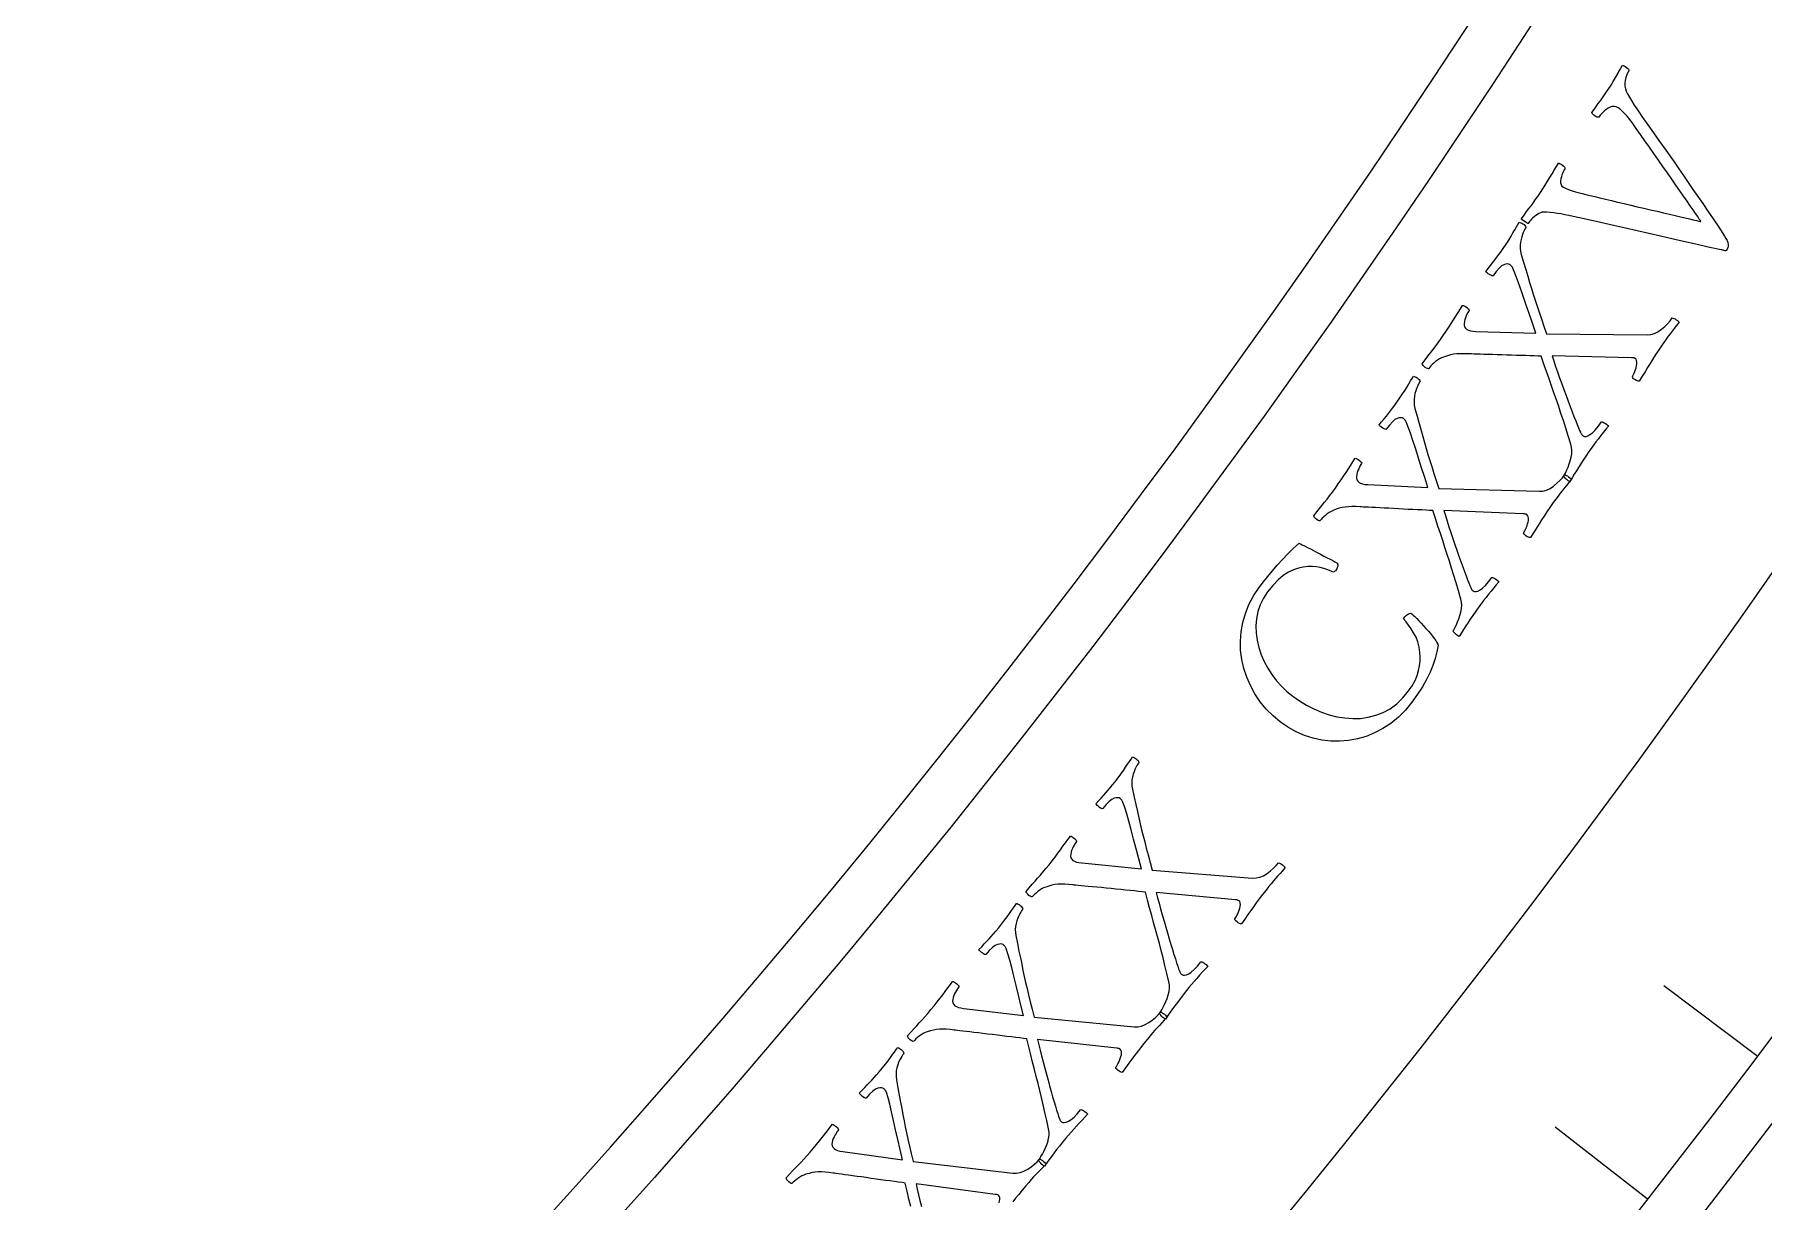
# Model space of a CAD drawing. Header units: millimetres. Extents: x -76 to 76, y -76 to 86.
# Drawn here: x 47.79 to 60.43, y -46.57 to -38.03 of the extents above; entities that cross this region are included whole.
import ezdxf

# ---------------------------------------------------------------- set-up
doc = ezdxf.new("R2010")
doc.units = ezdxf.units.MM
for name, color, linetype in [('CUT_INNER', 6, 'Continuous'), ('CUT_OUTER', 1, 'Continuous'), ('ENGRAVE', 7, 'Continuous'), ('ENGRAVE_FINE', 8, 'Continuous'), ('TEXT', 5, 'Continuous')]:
    doc.layers.add(name, color=color, linetype=linetype)

msp = doc.modelspace()

# ---------------------------------------------------------------- linework, layer by layer
at = {"layer": 'CUT_INNER'}
msp.add_arc((0.0001, -0.0002), 69.5399, 92.274707, 357.539245, dxfattribs=at)
at = {"layer": 'CUT_OUTER'}
msp.add_arc((0.0001, -0.0001), 75.9999, 179.913117, 0.0001, dxfattribs=at)
at = {"layer": 'ENGRAVE'}
for radius in [75.6124, 73.6227, 69.9276]:
    msp.add_circle((0, 0), radius, dxfattribs=at)
at = {"layer": 'ENGRAVE_FINE'}
for points in [[(60.3867, -45.5047), (59.7057, -44.9915)], [(59.5834, -46.5516), (58.9114, -46.0267)]]:
    msp.add_lwpolyline(points, dxfattribs=at)
at = {"layer": 'TEXT'}
for points in [[(58.8028, -39.1867), (58.8211, -39.1589), (58.8388, -39.1313), (58.8558, -39.1039), (58.8721, -39.0767), (58.8882, -39.0498), (58.9042, -39.0231), (58.9201, -38.9968), (58.936, -38.9707), (58.9414, -38.9721), (58.948, -38.9752), (58.956, -38.9799), (58.9653, -38.9862), (58.9738, -38.9929), (58.9797, -38.9986), (58.9829, -39.0033), (58.9834, -39.007), (58.9806, -39.0118), (58.9768, -39.0193), (58.9721, -39.0295), (58.9664, -39.0423), (58.9607, -39.0566), (58.9562, -39.0711), (58.9528, -39.0859), (58.9504, -39.101), (58.9504, -39.1153), (58.954, -39.1279), (58.961, -39.1387), (58.9717, -39.1478), (58.9909, -39.1578), (59.0203, -39.1687), (59.0598, -39.1808), (59.1095, -39.1938), (59.1356, -39.2002), (59.1658, -39.2075), (59.2, -39.2157), (59.2381, -39.2248), (59.2794, -39.2346), (59.3226, -39.2449), (59.3679, -39.2558), (59.4152, -39.2672), (59.4636, -39.2789), (59.512, -39.2903), (59.5606, -39.3017), (59.6092, -39.3129), (59.6569, -39.3239), (59.7025, -39.3345), (59.7463, -39.3447), (59.788, -39.3545), (59.8268, -39.3637), (59.862, -39.372), (59.8934, -39.3795), (59.9211, -39.3861), (59.944, -39.3915), (59.9611, -39.3955), (59.9722, -39.3979), (59.9775, -39.399), (59.9733, -39.3922), (59.9654, -39.3802), (59.9538, -39.3628), (59.9385, -39.3402), (59.9202, -39.3133), (59.8994, -39.2831), (59.8762, -39.2496), (59.8506, -39.2127), (59.823, -39.1732), (59.7941, -39.1316), (59.7637, -39.0881), (59.732, -39.0426), (59.6994, -38.9959), (59.6665, -38.949), (59.6334, -38.9017), (59.5999, -38.8541), (59.5668, -38.8071), (59.5347, -38.7616), (59.5035, -38.7175), (59.4732, -38.6748), (59.4617, -38.6588), (59.4495, -38.643), (59.4365, -38.6274), (59.4228, -38.6119), (59.4091, -38.5975), (59.3959, -38.585), (59.3834, -38.5745), (59.3715, -38.566), (59.3572, -38.5588), (59.3427, -38.5558), (59.3281, -38.5568), (59.3133, -38.562), (59.2988, -38.5698), (59.2852, -38.5788), (59.2724, -38.589), (59.2605, -38.6003), (59.2499, -38.6113), (59.2414, -38.6207), (59.235, -38.6285), (59.2305, -38.6346), (59.2257, -38.6358), (59.2193, -38.6348), (59.2114, -38.6315), (59.2019, -38.6259), (59.1928, -38.6194), (59.1859, -38.613), (59.1813, -38.6069), (59.1789, -38.6009), (59.1951, -38.5782), (59.2109, -38.5561), (59.2265, -38.5348), (59.2417, -38.5142), (59.2568, -38.4935), (59.272, -38.472), (59.2872, -38.4496), (59.3026, -38.4262), (59.3149, -38.407), (59.3259, -38.3898), (59.3353, -38.3746), (59.3433, -38.3614), (59.3504, -38.3493), (59.3574, -38.3371), (59.3641, -38.3251), (59.3707, -38.313), (59.3776, -38.3003), (59.3854, -38.2863), (59.394, -38.271), (59.4035, -38.2543), (59.4089, -38.2558), (59.4156, -38.259), (59.4238, -38.2641), (59.4332, -38.271), (59.442, -38.278), (59.4479, -38.2835), (59.451, -38.2876), (59.4513, -38.2901), (59.4473, -38.2974), (59.4423, -38.3089), (59.4362, -38.3246), (59.4289, -38.3443), (59.4229, -38.366), (59.4203, -38.3871), (59.4211, -38.4079), (59.4253, -38.4282), (59.431, -38.444), (59.4405, -38.464), (59.4538, -38.4881), (59.4708, -38.5165), (59.4897, -38.5463), (59.5085, -38.575), (59.5273, -38.6026), (59.5459, -38.6291), (59.5893, -38.6905), (59.6308, -38.7492), (59.6704, -38.8055), (59.7083, -38.8592), (59.7448, -38.9112), (59.7805, -38.9624), (59.8155, -39.0129), (59.8497, -39.0625), (59.8839, -39.1123), (59.9187, -39.163), (59.9541, -39.2147), (59.9902, -39.2673), (60.0274, -39.3219), (60.0665, -39.3796), (60.1073, -39.4405), (60.1498, -39.5045), (60.1605, -39.522), (60.1684, -39.5381), (60.1734, -39.5528), (60.1755, -39.5661), (60.1753, -39.5782), (60.1735, -39.5894), (60.17, -39.5997), (60.165, -39.609), (60.1626, -39.6111), (60.1589, -39.6121), (60.1539, -39.6118), (60.1476, -39.6104), (60.141, -39.6086), (60.1352, -39.6074), (60.1302, -39.6066), (60.126, -39.6064), (60.031, -39.5853), (59.9393, -39.5648), (59.8508, -39.5448), (59.7655, -39.5255), (59.6815, -39.5064), (59.5969, -39.4871), (59.5116, -39.4676), (59.4256, -39.4479), (59.3369, -39.4277), (59.2437, -39.4067), (59.1459, -39.3849), (59.0434, -39.3623), (59.0121, -39.3552), (58.9821, -39.3489), (58.9535, -39.3433), (58.9264, -39.3386), (58.9002, -39.3347), (58.8745, -39.332), (58.8494, -39.3305), (58.8247, -39.33), (58.8145, -39.3308), (58.8037, -39.3337), (58.7925, -39.3388), (58.7807, -39.3461), (58.7691, -39.3546), (58.7582, -39.3635), (58.748, -39.3727), (58.7386, -39.3822), (58.7302, -39.3914), (58.7232, -39.3994), (58.7176, -39.4063), (58.7134, -39.4121), (58.7114, -39.4119), (58.7066, -39.4094), (58.6989, -39.4048), (58.6885, -39.3979), (58.678, -39.3907), (58.6704, -39.3851), (58.6658, -39.3812), (58.664, -39.3789), (58.684, -39.3512), (58.7024, -39.3261), (58.7192, -39.3035), (58.7344, -39.2835), (58.7495, -39.2634), (58.7659, -39.2406), (58.7837, -39.215), (58.8028, -39.1867)], [(58.0923, -40.2325), (58.1132, -40.202), (58.1328, -40.1726), (58.1512, -40.1442), (58.1683, -40.1169), (58.1849, -40.0902), (58.2013, -40.0639), (58.2177, -40.0378), (58.2341, -40.012), (58.2395, -40.0135), (58.2464, -40.0166), (58.2547, -40.0214), (58.2645, -40.0278), (58.2734, -40.0345), (58.2791, -40.0403), (58.2815, -40.0452), (58.2808, -40.0491), (58.2764, -40.0561), (58.2715, -40.065), (58.2661, -40.0758), (58.2602, -40.0885), (58.2546, -40.1022), (58.2503, -40.116), (58.247, -40.1301), (58.245, -40.1443), (58.2451, -40.1577), (58.2485, -40.1696), (58.255, -40.1799), (58.2648, -40.1885), (58.2761, -40.1944), (58.2907, -40.1987), (58.3086, -40.2015), (58.3299, -40.2028), (58.7696, -40.2158), (58.7445, -40.143), (58.7203, -40.0722), (58.697, -40.0034), (58.6746, -39.9365), (58.6535, -39.8747), (58.6341, -39.8211), (58.6165, -39.7758), (58.6007, -39.7388), (58.5979, -39.7335), (58.5947, -39.7287), (58.5912, -39.7245), (58.5873, -39.7208), (58.5836, -39.7177), (58.5807, -39.7154), (58.5786, -39.7137), (58.5773, -39.7127), (58.57, -39.7097), (58.5606, -39.709), (58.5489, -39.7106), (58.535, -39.7145), (58.5189, -39.7234), (58.5005, -39.7399), (58.4797, -39.764), (58.4567, -39.7958), (58.4531, -39.7967), (58.4475, -39.7955), (58.44, -39.7923), (58.4306, -39.7869), (58.4211, -39.7806), (58.4134, -39.7748), (58.4075, -39.7695), (58.4034, -39.7645), (58.4217, -39.7413), (58.4389, -39.7193), (58.4551, -39.6987), (58.4702, -39.6794), (58.4849, -39.6602), (58.5, -39.6398), (58.5154, -39.6181), (58.5311, -39.5953), (58.5523, -39.5634), (58.5713, -39.5339), (58.5881, -39.5066), (58.6026, -39.4817), (58.6155, -39.4589), (58.6274, -39.4383), (58.6381, -39.4197), (58.6477, -39.4033), (58.6529, -39.4045), (58.6593, -39.407), (58.6667, -39.4107), (58.6753, -39.4156), (58.6835, -39.4213), (58.6897, -39.4274), (58.6941, -39.4341), (58.6965, -39.4412), (58.6936, -39.4461), (58.6895, -39.4539), (58.6844, -39.4646), (58.6781, -39.4781), (58.6716, -39.4938), (58.6661, -39.5111), (58.6614, -39.53), (58.6576, -39.5503), (58.6554, -39.5717), (58.6556, -39.5937), (58.6582, -39.6161), (58.6632, -39.639), (58.6804, -39.696), (58.6963, -39.7493), (58.711, -39.7987), (58.7244, -39.8443), (58.7374, -39.8878), (58.7507, -39.9312), (58.7646, -39.9745), (58.7788, -40.0176), (58.794, -40.0626), (58.8106, -40.1115), (58.8288, -40.1643), (58.8484, -40.2211), (59.5839, -40.2277), (59.6106, -40.2252), (59.6368, -40.2177), (59.6627, -40.205), (59.6881, -40.1872), (59.712, -40.1668), (59.7331, -40.1461), (59.7515, -40.1251), (59.7671, -40.104), (59.7729, -40.1046), (59.7798, -40.107), (59.7877, -40.1113), (59.7966, -40.1173), (59.805, -40.1236), (59.8113, -40.1288), (59.8155, -40.1327), (59.8177, -40.1354), (59.7993, -40.1591), (59.7822, -40.181), (59.7664, -40.2013), (59.7519, -40.2199), (59.7376, -40.2387), (59.7222, -40.2598), (59.7058, -40.283), (59.6884, -40.3085), (59.6648, -40.3438), (59.6431, -40.3769), (59.6233, -40.4079), (59.6054, -40.4368), (59.5876, -40.4659), (59.5684, -40.4973), (59.5478, -40.5312), (59.5256, -40.5674), (59.5191, -40.5675), (59.5114, -40.5655), (59.5026, -40.5614), (59.4927, -40.5553), (59.4837, -40.5486), (59.4781, -40.5428), (59.4756, -40.5379), (59.4764, -40.5339), (59.4802, -40.5275), (59.4846, -40.5191), (59.4893, -40.5085), (59.4946, -40.4959), (59.4995, -40.4821), (59.5035, -40.4681), (59.5065, -40.4539), (59.5085, -40.4395), (59.5088, -40.4262), (59.5068, -40.4151), (59.5024, -40.4063), (59.4956, -40.3998), (59.4936, -40.3986), (59.491, -40.3976), (59.4879, -40.3967), (59.4842, -40.3959), (59.4803, -40.3953), (59.4767, -40.395), (59.4734, -40.3951), (59.4703, -40.3955), (58.8879, -40.3815), (58.9006, -40.4191), (58.9142, -40.4583), (58.9286, -40.4994), (58.9439, -40.5422), (58.9596, -40.5856), (58.9752, -40.6285), (58.9906, -40.6708), (59.0059, -40.7126), (59.0208, -40.7528), (59.035, -40.7902), (59.0484, -40.8249), (59.0612, -40.8569), (59.0727, -40.8851), (59.0824, -40.9085), (59.0902, -40.9271), (59.0962, -40.9408), (59.0975, -40.9432), (59.0991, -40.946), (59.1009, -40.9494), (59.103, -40.9533), (59.1056, -40.9574), (59.1086, -40.9611), (59.1122, -40.9646), (59.1163, -40.9677), (59.1253, -40.9712), (59.1366, -40.9707), (59.1501, -40.9663), (59.1658, -40.9579), (59.1837, -40.9443), (59.2036, -40.9243), (59.2255, -40.8979), (59.2494, -40.865), (59.2553, -40.8656), (59.2623, -40.8678), (59.2705, -40.8716), (59.2798, -40.877), (59.2886, -40.8828), (59.295, -40.8878), (59.2991, -40.8919), (59.3008, -40.8953), (59.2826, -40.918), (59.2644, -40.941), (59.2462, -40.9642), (59.2278, -40.9878), (59.2097, -41.0115), (59.1921, -41.0352), (59.1749, -41.0589), (59.1582, -41.0826), (59.1361, -41.1148), (59.1159, -41.1449), (59.0977, -41.1728), (59.0815, -41.1984), (59.0662, -41.2233), (59.0507, -41.2486), (59.035, -41.2745), (59.0191, -41.3008), (59.0132, -41.2987), (59.0066, -41.295), (58.9994, -41.2897), (58.9915, -41.2828), (58.9841, -41.2758), (58.9786, -41.2702), (58.9748, -41.266), (58.9728, -41.2632), (58.9761, -41.2576), (58.9812, -41.2479), (58.988, -41.234), (58.9966, -41.216), (59.0057, -41.1952), (59.0139, -41.1728), (59.0212, -41.1488), (59.0277, -41.1232), (59.0322, -41.0974), (59.0333, -41.0728), (59.0313, -41.0494), (59.026, -41.0271), (59.0069, -40.967), (58.9885, -40.9096), (58.9708, -40.855), (58.9536, -40.8032), (58.9367, -40.7528), (58.9196, -40.7025), (58.9023, -40.6522), (58.8847, -40.6019), (58.8667, -40.5506), (58.8481, -40.4972), (58.8289, -40.4416), (58.809, -40.3839), (58.7852, -40.3827), (58.7586, -40.3817), (58.7292, -40.3808), (58.6969, -40.38), (58.6629, -40.3792), (58.6281, -40.3782), (58.5927, -40.377), (58.5566, -40.3757), (58.5207, -40.3743), (58.4861, -40.3732), (58.4525, -40.3721), (58.4202, -40.3712), (58.3899, -40.3705), (58.3625, -40.3697), (58.3379, -40.369), (58.3162, -40.3684), (58.2985, -40.3679), (58.2858, -40.3675), (58.2782, -40.3673), (58.2757, -40.3672), (58.2447, -40.366), (58.2163, -40.3661), (58.1906, -40.3675), (58.1675, -40.3703), (58.1456, -40.3745), (58.1236, -40.3804), (58.1014, -40.3879), (58.079, -40.397), (58.0645, -40.4041), (58.0504, -40.4126), (58.0368, -40.4225), (58.0236, -40.4339), (58.0116, -40.4454), (58.0015, -40.4558), (57.9932, -40.4652), (57.9869, -40.4735), (57.9835, -40.4756), (57.9781, -40.475), (57.9706, -40.4717), (57.9612, -40.4658), (57.9519, -40.4587), (57.9449, -40.4519), (57.9403, -40.4455), (57.9381, -40.4394), (57.9598, -40.4103), (57.9801, -40.3834), (57.9988, -40.3589), (58.0161, -40.3367), (58.0333, -40.3144), (58.0518, -40.2896), (58.0714, -40.2623), (58.0923, -40.2325)], [(57.3031, -41.3488), (57.3246, -41.3187), (57.3447, -41.2897), (57.3637, -41.2617), (57.3814, -41.2347), (57.3984, -41.2083), (57.4154, -41.1823), (57.4323, -41.1565), (57.4492, -41.1311), (57.4545, -41.1327), (57.4614, -41.1359), (57.4696, -41.1409), (57.4792, -41.1474), (57.488, -41.1544), (57.4936, -41.1603), (57.4959, -41.1652), (57.4951, -41.1691), (57.4906, -41.176), (57.4855, -41.1848), (57.4799, -41.1955), (57.4738, -41.208), (57.4679, -41.2216), (57.4633, -41.2354), (57.4598, -41.2494), (57.4575, -41.2635), (57.4574, -41.277), (57.4605, -41.2889), (57.4668, -41.2993), (57.4764, -41.3082), (57.4876, -41.3143), (57.5021, -41.3189), (57.52, -41.322), (57.5412, -41.3237), (57.9806, -41.3452), (57.9569, -41.272), (57.9341, -41.2007), (57.9121, -41.1314), (57.891, -41.0641), (57.8711, -41.0019), (57.8528, -40.948), (57.8361, -40.9024), (57.821, -40.865), (57.8183, -40.8596), (57.8152, -40.8548), (57.8117, -40.8505), (57.8079, -40.8467), (57.8042, -40.8436), (57.8014, -40.8412), (57.7993, -40.8395), (57.7981, -40.8385), (57.7909, -40.8354), (57.7814, -40.8345), (57.7697, -40.8358), (57.7558, -40.8395), (57.7395, -40.848), (57.7207, -40.8642), (57.6995, -40.8879), (57.6759, -40.9192), (57.6722, -40.92), (57.6667, -40.9188), (57.6593, -40.9154), (57.6499, -40.9098), (57.6406, -40.9034), (57.633, -40.8974), (57.6272, -40.8919), (57.6232, -40.8869), (57.6419, -40.864), (57.6596, -40.8424), (57.6762, -40.8221), (57.6917, -40.8031), (57.7067, -40.7842), (57.7222, -40.764), (57.738, -40.7427), (57.7541, -40.7202), (57.776, -40.6887), (57.7955, -40.6596), (57.8128, -40.6326), (57.8279, -40.608), (57.8412, -40.5855), (57.8534, -40.5651), (57.8645, -40.5467), (57.8744, -40.5305), (57.8796, -40.5318), (57.8859, -40.5344), (57.8933, -40.5382), (57.9018, -40.5433), (57.9098, -40.5492), (57.916, -40.5554), (57.9202, -40.5622), (57.9225, -40.5693), (57.9195, -40.5742), (57.9153, -40.5819), (57.9099, -40.5924), (57.9034, -40.6059), (57.8966, -40.6215), (57.8907, -40.6387), (57.8857, -40.6574), (57.8815, -40.6777), (57.8789, -40.6991), (57.8787, -40.721), (57.8808, -40.7434), (57.8854, -40.7664), (57.9015, -40.8238), (57.9164, -40.8774), (57.9301, -40.927), (57.9426, -40.9729), (57.9547, -41.0167), (57.9673, -41.0603), (57.9802, -41.1038), (57.9936, -41.1472), (58.0079, -41.1925), (58.0236, -41.2417), (58.0408, -41.2948), (58.0593, -41.352), (58.7946, -41.3728), (58.8213, -41.3709), (58.8476, -41.3639), (58.8737, -41.3517), (58.8995, -41.3344), (58.9237, -41.3144), (58.9453, -41.2941), (58.9641, -41.2735), (58.9801, -41.2527), (58.9859, -41.2534), (58.9927, -41.256), (59.0005, -41.2604), (59.0093, -41.2666), (59.0175, -41.2731), (59.0238, -41.2783), (59.028, -41.2823), (59.0301, -41.285), (59.0113, -41.3084), (58.9937, -41.33), (58.9776, -41.35), (58.9627, -41.3683), (58.948, -41.3869), (58.9322, -41.4076), (58.9153, -41.4305), (58.8974, -41.4557), (58.8732, -41.4904), (58.8508, -41.5232), (58.8304, -41.5538), (58.8119, -41.5824), (58.7937, -41.6111), (58.7739, -41.6421), (58.7525, -41.6756), (58.7296, -41.7113), (58.7231, -41.7113), (58.7155, -41.7092), (58.7068, -41.705), (58.697, -41.6986), (58.6882, -41.6917), (58.6826, -41.6858), (58.6803, -41.6809), (58.6811, -41.6769), (58.6851, -41.6706), (58.6896, -41.6623), (58.6945, -41.6518), (58.7, -41.6392), (58.7053, -41.6255), (58.7095, -41.6116), (58.7128, -41.5975), (58.715, -41.5831), (58.7156, -41.5698), (58.7138, -41.5587), (58.7096, -41.5498), (58.7029, -41.5432), (58.7009, -41.542), (58.6984, -41.5409), (58.6952, -41.5399), (58.6916, -41.5391), (58.6877, -41.5384), (58.6841, -41.538), (58.6808, -41.5381), (58.6777, -41.5384), (58.0957, -41.5132), (58.1077, -41.551), (58.1205, -41.5905), (58.1341, -41.6318), (58.1486, -41.6749), (58.1634, -41.7186), (58.1781, -41.7618), (58.1928, -41.8044), (58.2073, -41.8465), (58.2214, -41.8869), (58.2348, -41.9247), (58.2476, -41.9596), (58.2598, -41.9918), (58.2707, -42.0203), (58.2799, -42.0438), (58.2874, -42.0625), (58.2931, -42.0764), (58.2944, -42.0788), (58.2959, -42.0817), (58.2977, -42.0851), (58.2997, -42.089), (58.3022, -42.0931), (58.3052, -42.0969), (58.3087, -42.1004), (58.3127, -42.1037), (58.3217, -42.1073), (58.3329, -42.1071), (58.3465, -42.1029), (58.3624, -42.0948), (58.3806, -42.0815), (58.4008, -42.0619), (58.4232, -42.036), (58.4477, -42.0036), (58.4536, -42.0043), (58.4606, -42.0066), (58.4687, -42.0105), (58.478, -42.0161), (58.4866, -42.0221), (58.4929, -42.0272), (58.4969, -42.0314), (58.4985, -42.0348), (58.4799, -42.0572), (58.4613, -42.0798), (58.4426, -42.1027), (58.4238, -42.1259), (58.4053, -42.1493), (58.3872, -42.1726), (58.3696, -42.196), (58.3524, -42.2193), (58.3296, -42.2512), (58.3089, -42.2808), (58.2901, -42.3083), (58.2735, -42.3337), (58.2577, -42.3582), (58.2417, -42.3832), (58.2255, -42.4088), (58.209, -42.4348), (58.2032, -42.4326), (58.1967, -42.4288), (58.1896, -42.4233), (58.1818, -42.4163), (58.1746, -42.4091), (58.1691, -42.4034), (58.1654, -42.3992), (58.1635, -42.3963), (58.1669, -42.3908), (58.1722, -42.3812), (58.1793, -42.3675), (58.1883, -42.3496), (58.1977, -42.329), (58.2064, -42.3067), (58.2142, -42.2828), (58.2211, -42.2574), (58.2261, -42.2317), (58.2277, -42.2071), (58.2261, -42.1837), (58.2213, -42.1613), (58.2034, -42.1008), (58.1861, -42.0431), (58.1694, -41.9882), (58.1532, -41.9361), (58.1373, -41.8853), (58.1212, -41.8347), (58.1048, -41.784), (58.0882, -41.7335), (58.0712, -41.6819), (58.0537, -41.6281), (58.0355, -41.5721), (58.0167, -41.514), (57.993, -41.5124), (57.9664, -41.5108), (57.937, -41.5093), (57.9047, -41.5079), (57.8707, -41.5065), (57.836, -41.5048), (57.8006, -41.503), (57.7646, -41.5009), (57.7287, -41.4989), (57.6941, -41.497), (57.6606, -41.4953), (57.6283, -41.4938), (57.598, -41.4925), (57.5706, -41.4912), (57.546, -41.4901), (57.5243, -41.489), (57.5066, -41.4882), (57.494, -41.4875), (57.4864, -41.4872), (57.4838, -41.487), (57.4529, -41.4852), (57.4245, -41.4847), (57.3988, -41.4857), (57.3756, -41.488), (57.3537, -41.4918), (57.3316, -41.4972), (57.3092, -41.5043), (57.2867, -41.513), (57.272, -41.5198), (57.2577, -41.528), (57.2439, -41.5377), (57.2305, -41.5488), (57.2183, -41.5601), (57.208, -41.5703), (57.1996, -41.5795), (57.1931, -41.5877), (57.1896, -41.5897), (57.1842, -41.589), (57.1768, -41.5856), (57.1675, -41.5795), (57.1584, -41.5722), (57.1515, -41.5653), (57.1471, -41.5588), (57.1449, -41.5527), (57.1672, -41.524), (57.188, -41.4975), (57.2072, -41.4733), (57.225, -41.4515), (57.2426, -41.4295), (57.2615, -41.4051), (57.2816, -41.3782), (57.3031, -41.3488)], [(56.7468, -42.077), (56.7775, -42.0364), (56.8097, -41.9955), (56.8435, -41.9542), (56.8788, -41.9126), (56.9159, -41.8713), (56.9548, -41.8309), (56.9957, -41.7914), (57.0384, -41.7528), (57.0409, -41.754), (57.0483, -41.7577), (57.0607, -41.7639), (57.0779, -41.7726), (57.0985, -41.783), (57.1206, -41.7944), (57.1443, -41.8067), (57.1696, -41.8201), (57.1951, -41.8336), (57.2194, -41.8465), (57.2426, -41.8586), (57.2647, -41.8701), (57.2839, -41.8802), (57.2986, -41.8881), (57.3088, -41.8938), (57.3145, -41.8974), (57.3179, -41.8999), (57.3201, -41.9041), (57.3211, -41.91), (57.3208, -41.9176), (57.3193, -41.9259), (57.3169, -41.9337), (57.3134, -41.9412), (57.309, -41.9482), (57.3044, -41.9537), (57.2996, -41.9583), (57.2944, -41.962), (57.2889, -41.9648), (57.2765, -41.9592), (57.2607, -41.953), (57.2414, -41.946), (57.2188, -41.9382), (57.1932, -41.9313), (57.1654, -41.9265), (57.1353, -41.924), (57.1029, -41.9237), (57.0688, -41.9269), (57.0336, -41.935), (56.9972, -41.948), (56.9598, -41.9658), (56.9218, -41.9899), (56.8838, -42.0218), (56.8457, -42.0616), (56.8076, -42.1091), (56.7773, -42.1555), (56.7537, -42.2036), (56.7368, -42.2535), (56.7267, -42.3052), (56.7227, -42.3579), (56.7243, -42.4106), (56.7314, -42.4634), (56.744, -42.5163), (56.7616, -42.5684), (56.7834, -42.6189), (56.8094, -42.6676), (56.8398, -42.7146), (56.8736, -42.759), (56.9101, -42.8001), (56.9493, -42.8378), (56.9913, -42.8721), (57.0407, -42.9067), (57.0922, -42.9377), (57.1457, -42.9651), (57.2013, -42.9889), (57.2581, -43.0083), (57.3152, -43.0226), (57.3726, -43.0318), (57.4304, -43.0359), (57.4877, -43.0343), (57.5438, -43.0263), (57.5986, -43.012), (57.6521, -42.9914), (57.7035, -42.9637), (57.7518, -42.9282), (57.7971, -42.885), (57.8393, -42.8339), (57.8653, -42.7957), (57.8862, -42.758), (57.9019, -42.7211), (57.9124, -42.6849), (57.919, -42.6497), (57.9229, -42.616), (57.924, -42.5838), (57.9223, -42.5531), (57.9165, -42.513), (57.9067, -42.4755), (57.8932, -42.4405), (57.8759, -42.408), (57.8568, -42.3782), (57.8383, -42.3514), (57.8201, -42.3276), (57.8025, -42.3068), (57.8125, -42.2922), (57.8246, -42.2801), (57.8388, -42.2706), (57.8551, -42.2636), (57.8623, -42.2695), (57.872, -42.2783), (57.8842, -42.29), (57.8988, -42.3047), (57.9148, -42.3213), (57.9314, -42.3388), (57.9485, -42.3572), (57.9662, -42.3764), (57.9834, -42.3958), (57.9992, -42.4145), (58.0138, -42.4325), (58.0269, -42.4499), (58.038, -42.4658), (58.0463, -42.4793), (58.0517, -42.4903), (58.0542, -42.499), (58.0458, -42.5476), (58.0333, -42.5968), (58.0166, -42.6467), (57.9958, -42.6972), (57.9703, -42.749), (57.9398, -42.8026), (57.9042, -42.8582), (57.8634, -42.9156), (57.8158, -42.9741), (57.7646, -43.0259), (57.7098, -43.071), (57.6515, -43.1095), (57.5907, -43.1413), (57.5285, -43.1664), (57.4649, -43.185), (57.3999, -43.1969), (57.3345, -43.2023), (57.2695, -43.2013), (57.205, -43.1939), (57.141, -43.1802), (57.0782, -43.1602), (57.0177, -43.1339), (56.9594, -43.1015), (56.9032, -43.0629), (56.8476, -43.0167), (56.7977, -42.9668), (56.7534, -42.9131), (56.7149, -42.8556), (56.6821, -42.7952), (56.6553, -42.733), (56.6343, -42.6689), (56.6193, -42.6028), (56.6106, -42.5357), (56.6089, -42.4685), (56.614, -42.4011), (56.626, -42.3335), (56.6451, -42.2667), (56.6716, -42.2017), (56.7055, -42.1385), (56.7468, -42.077)], [(55.2089, -44.1061), (55.2318, -44.0771), (55.2534, -44.0491), (55.2737, -44.022), (55.2927, -43.9959), (55.311, -43.9705), (55.3292, -43.9453), (55.3473, -43.9204), (55.3654, -43.8958), (55.3707, -43.8976), (55.3774, -43.9012), (55.3854, -43.9066), (55.3947, -43.9136), (55.4031, -43.921), (55.4084, -43.9271), (55.4105, -43.9322), (55.4095, -43.936), (55.4046, -43.9427), (55.3991, -43.9512), (55.393, -43.9616), (55.3862, -43.9739), (55.3798, -43.9871), (55.3744, -44.0007), (55.3703, -44.0144), (55.3673, -44.0285), (55.3665, -44.0419), (55.369, -44.054), (55.3749, -44.0647), (55.384, -44.074), (55.3949, -44.0806), (55.4091, -44.0859), (55.4268, -44.0899), (55.448, -44.0926), (55.8857, -44.1357), (55.8657, -44.0614), (55.8464, -43.9891), (55.8279, -43.9188), (55.81, -43.8505), (55.7932, -43.7874), (55.7775, -43.7327), (55.7631, -43.6863), (55.7499, -43.6482), (55.7474, -43.6427), (55.7446, -43.6378), (55.7413, -43.6333), (55.7377, -43.6294), (55.7342, -43.626), (55.7315, -43.6235), (55.7295, -43.6217), (55.7283, -43.6207), (55.7212, -43.6172), (55.7118, -43.6158), (55.7001, -43.6166), (55.686, -43.6195), (55.6693, -43.6273), (55.6497, -43.6425), (55.6274, -43.6651), (55.6023, -43.6952), (55.5986, -43.6959), (55.5931, -43.6944), (55.5859, -43.6906), (55.5768, -43.6846), (55.5678, -43.6777), (55.5605, -43.6714), (55.555, -43.6657), (55.5512, -43.6604), (55.5711, -43.6385), (55.5898, -43.6178), (55.6073, -43.5983), (55.6237, -43.5801), (55.6397, -43.5619), (55.6561, -43.5426), (55.6729, -43.522), (55.6902, -43.5003), (55.7135, -43.47), (55.7345, -43.4418), (55.7531, -43.4158), (55.7693, -43.3919), (55.7838, -43.3701), (55.7969, -43.3503), (55.8089, -43.3325), (55.8196, -43.3168), (55.8248, -43.3184), (55.8309, -43.3212), (55.8381, -43.3254), (55.8463, -43.3309), (55.8541, -43.3371), (55.8599, -43.3437), (55.8638, -43.3506), (55.8657, -43.3579), (55.8625, -43.3626), (55.8579, -43.3701), (55.852, -43.3804), (55.8448, -43.3934), (55.8373, -43.4087), (55.8306, -43.4256), (55.8247, -43.4441), (55.8195, -43.4641), (55.8158, -43.4853), (55.8145, -43.5072), (55.8156, -43.5297), (55.819, -43.5529), (55.8323, -43.611), (55.8445, -43.6652), (55.8558, -43.7155), (55.866, -43.7619), (55.876, -43.8063), (55.8864, -43.8505), (55.8972, -43.8946), (55.9085, -43.9386), (55.9205, -43.9845), (55.9338, -44.0344), (55.9483, -44.0883), (55.964, -44.1463), (56.6974, -44.2031), (56.7241, -44.2025), (56.7508, -44.1968), (56.7775, -44.1859), (56.8041, -44.1699), (56.8293, -44.1511), (56.8518, -44.1319), (56.8715, -44.1123), (56.8886, -44.0922), (56.8944, -44.0933), (56.901, -44.0961), (56.9086, -44.1009), (56.9171, -44.1075), (56.925, -44.1145), (56.9309, -44.12), (56.9349, -44.1242), (56.9369, -44.127), (56.917, -44.1494), (56.8984, -44.1702), (56.8813, -44.1893), (56.8655, -44.2069), (56.8499, -44.2247), (56.8331, -44.2446), (56.8152, -44.2667), (56.7961, -44.2909), (56.7701, -44.3245), (56.7462, -44.356), (56.7243, -44.3856), (56.7045, -44.4133), (56.6848, -44.4411), (56.6635, -44.4711), (56.6406, -44.5035), (56.616, -44.5381), (56.6095, -44.5377), (56.602, -44.5352), (56.5935, -44.5306), (56.5839, -44.5238), (56.5755, -44.5165), (56.5702, -44.5103), (56.5681, -44.5052), (56.5692, -44.5013), (56.5735, -44.4952), (56.5783, -44.4871), (56.5838, -44.4769), (56.5899, -44.4646), (56.5958, -44.4512), (56.6007, -44.4375), (56.6047, -44.4235), (56.6077, -44.4093), (56.6089, -44.396), (56.6076, -44.3848), (56.6038, -44.3758), (56.5975, -44.3688), (56.5956, -44.3675), (56.5931, -44.3663), (56.59, -44.3652), (56.5864, -44.3641), (56.5826, -44.3633), (56.579, -44.3628), (56.5757, -44.3626), (56.5726, -44.3628), (55.9925, -44.3091), (56.0026, -44.3474), (56.0134, -44.3875), (56.025, -44.4295), (56.0374, -44.4732), (56.0501, -44.5176), (56.0627, -44.5614), (56.0752, -44.6047), (56.0876, -44.6475), (56.0997, -44.6886), (56.1113, -44.7269), (56.1223, -44.7624), (56.1329, -44.7952), (56.1424, -44.8242), (56.1505, -44.8481), (56.157, -44.8672), (56.1621, -44.8813), (56.1632, -44.8837), (56.1646, -44.8867), (56.1662, -44.8902), (56.1681, -44.8943), (56.1703, -44.8985), (56.1731, -44.9024), (56.1765, -44.9061), (56.1803, -44.9095), (56.1891, -44.9136), (56.2003, -44.9139), (56.2141, -44.9104), (56.2304, -44.9031), (56.2492, -44.8907), (56.2704, -44.8721), (56.294, -44.8473), (56.3201, -44.8162), (56.3259, -44.8171), (56.3328, -44.8198), (56.3407, -44.8241), (56.3497, -44.8302), (56.358, -44.8365), (56.3641, -44.8419), (56.3678, -44.8464), (56.3693, -44.8499), (56.3496, -44.8713), (56.3299, -44.893), (56.3101, -44.9149), (56.2902, -44.9372), (56.2705, -44.9596), (56.2513, -44.982), (56.2326, -45.0045), (56.2143, -45.027), (56.19, -45.0576), (56.1678, -45.0863), (56.1477, -45.1128), (56.1298, -45.1373), (56.1129, -45.161), (56.0957, -45.1853), (56.0782, -45.21), (56.0605, -45.2352), (56.0548, -45.2327), (56.0485, -45.2286), (56.0416, -45.2228), (56.0342, -45.2153), (56.0274, -45.2078), (56.0222, -45.2019), (56.0187, -45.1974), (56.0169, -45.1945), (56.0206, -45.1892), (56.0264, -45.1798), (56.0341, -45.1665), (56.044, -45.1491), (56.0544, -45.1289), (56.0641, -45.1071), (56.0731, -45.0836), (56.0813, -45.0586), (56.0875, -45.0332), (56.0904, -45.0087), (56.0899, -44.9852), (56.0861, -44.9626), (56.0712, -44.9013), (56.0568, -44.8428), (56.0428, -44.7871), (56.0292, -44.7343), (56.0158, -44.6828), (56.0022, -44.6314), (55.9883, -44.5801), (55.9742, -44.5288), (55.9598, -44.4764), (55.9449, -44.4218), (55.9295, -44.365), (55.9136, -44.306), (55.8899, -44.3033), (55.8635, -44.3004), (55.8342, -44.2975), (55.802, -44.2945), (55.7681, -44.2914), (55.7335, -44.288), (55.6983, -44.2845), (55.6623, -44.2807), (55.6267, -44.2769), (55.5921, -44.2733), (55.5588, -44.27), (55.5266, -44.2669), (55.4964, -44.264), (55.4691, -44.2614), (55.4446, -44.2591), (55.423, -44.257), (55.4053, -44.2552), (55.3927, -44.254), (55.3852, -44.2533), (55.3826, -44.253), (55.3518, -44.2497), (55.3235, -44.2478), (55.2978, -44.2475), (55.2745, -44.2487), (55.2524, -44.2514), (55.23, -44.2557), (55.2074, -44.2617), (55.1844, -44.2693), (55.1694, -44.2754), (55.1548, -44.2829), (55.1405, -44.2918), (55.1266, -44.3023), (55.1138, -44.313), (55.103, -44.3227), (55.0942, -44.3315), (55.0873, -44.3393), (55.0837, -44.3412), (55.0784, -44.3402), (55.0712, -44.3365), (55.0621, -44.3299), (55.0534, -44.3221), (55.0469, -44.3149), (55.0428, -44.3082), (55.0409, -44.302), (55.0646, -44.2744), (55.0866, -44.249), (55.107, -44.2258), (55.1258, -44.2048), (55.1445, -44.1837), (55.1646, -44.1603), (55.186, -44.1344), (55.2089, -44.1061)], [(54.3453, -45.1659), (54.3688, -45.1374), (54.3909, -45.1097), (54.4117, -45.0831), (54.4312, -45.0574), (54.45, -45.0323), (54.4687, -45.0074), (54.4873, -44.9829), (54.5059, -44.9586), (54.5112, -44.9606), (54.5177, -44.9643), (54.5256, -44.9698), (54.5348, -44.977), (54.5431, -44.9845), (54.5482, -44.9908), (54.5502, -44.9959), (54.5491, -44.9997), (54.5441, -45.0063), (54.5385, -45.0147), (54.5322, -45.025), (54.5252, -45.0371), (54.5184, -45.0502), (54.5129, -45.0637), (54.5084, -45.0774), (54.5052, -45.0913), (54.5041, -45.1048), (54.5064, -45.1169), (54.5121, -45.1277), (54.521, -45.1372), (54.5317, -45.144), (54.5459, -45.1496), (54.5635, -45.154), (54.5846, -45.1571), (55.0214, -45.2086), (55.0029, -45.1339), (54.985, -45.0612), (54.9678, -44.9906), (54.9513, -44.922), (54.9357, -44.8586), (54.9211, -44.8035), (54.9075, -44.7569), (54.895, -44.7186), (54.8927, -44.713), (54.89, -44.708), (54.8868, -44.7035), (54.8832, -44.6995), (54.8798, -44.6961), (54.8771, -44.6935), (54.8752, -44.6916), (54.874, -44.6906), (54.867, -44.6869), (54.8576, -44.6854), (54.8459, -44.686), (54.8317, -44.6886), (54.8149, -44.6961), (54.795, -44.7109), (54.7723, -44.7331), (54.7465, -44.7627), (54.7429, -44.7633), (54.7374, -44.7617), (54.7302, -44.7578), (54.7213, -44.7516), (54.7124, -44.7445), (54.7052, -44.7381), (54.6998, -44.7322), (54.6962, -44.7269), (54.7165, -44.7054), (54.7356, -44.685), (54.7535, -44.6659), (54.7702, -44.648), (54.7866, -44.6301), (54.8034, -44.6111), (54.8206, -44.5909), (54.8382, -44.5695), (54.8621, -44.5396), (54.8836, -44.5119), (54.9028, -44.4862), (54.9195, -44.4626), (54.9343, -44.4411), (54.9479, -44.4216), (54.9602, -44.404), (54.9712, -44.3885), (54.9763, -44.3902), (54.9824, -44.3932), (54.9895, -44.3975), (54.9976, -44.4031), (55.0053, -44.4095), (55.0109, -44.4162), (55.0147, -44.4232), (55.0165, -44.4305), (55.0132, -44.4351), (55.0085, -44.4426), (55.0024, -44.4527), (54.9949, -44.4657), (54.9871, -44.4808), (54.9801, -44.4975), (54.9738, -44.5159), (54.9682, -44.5358), (54.9641, -44.557), (54.9624, -44.5788), (54.963, -44.6014), (54.966, -44.6246), (54.9781, -44.683), (54.9893, -44.7374), (54.9996, -44.7879), (55.009, -44.8345), (55.0181, -44.879), (55.0276, -44.9234), (55.0376, -44.9677), (55.048, -45.0119), (55.0592, -45.058), (55.0715, -45.1082), (55.0849, -45.1624), (55.0995, -45.2207), (55.8316, -45.2917), (55.8584, -45.2916), (55.8852, -45.2864), (55.9121, -45.276), (55.939, -45.2605), (55.9645, -45.2422), (55.9874, -45.2235), (56.0075, -45.2042), (56.025, -45.1845), (56.0307, -45.1856), (56.0373, -45.1887), (56.0448, -45.1936), (56.0531, -45.2004), (56.0609, -45.2074), (56.0668, -45.2131), (56.0707, -45.2174), (56.0726, -45.2202), (56.0522, -45.2422), (56.0333, -45.2626), (56.0158, -45.2814), (55.9997, -45.2987), (55.9837, -45.3162), (55.9666, -45.3358), (55.9482, -45.3575), (55.9286, -45.3814), (55.902, -45.4144), (55.8775, -45.4455), (55.8551, -45.4747), (55.8347, -45.5019), (55.8145, -45.5293), (55.7926, -45.559), (55.769, -45.5909), (55.7438, -45.625), (55.7373, -45.6245), (55.7298, -45.6219), (55.7214, -45.6171), (55.712, -45.6101), (55.7037, -45.6026), (55.6986, -45.5963), (55.6966, -45.5912), (55.6977, -45.5873), (55.7021, -45.5813), (55.7071, -45.5733), (55.7128, -45.5632), (55.7191, -45.551), (55.7253, -45.5377), (55.7305, -45.5241), (55.7347, -45.5103), (55.7379, -45.4961), (55.7394, -45.4828), (55.7384, -45.4716), (55.7348, -45.4625), (55.7286, -45.4554), (55.7267, -45.4541), (55.7242, -45.4529), (55.7211, -45.4517), (55.7175, -45.4505), (55.7137, -45.4496), (55.7102, -45.449), (55.7069, -45.4488), (55.7037, -45.4489), (55.1248, -45.384), (55.1342, -45.4225), (55.1443, -45.4628), (55.155, -45.505), (55.1665, -45.549), (55.1784, -45.5936), (55.1901, -45.6376), (55.2018, -45.6812), (55.2134, -45.7242), (55.2247, -45.7655), (55.2355, -45.804), (55.2459, -45.8398), (55.2558, -45.8728), (55.2648, -45.9019), (55.2724, -45.926), (55.2786, -45.9452), (55.2833, -45.9594), (55.2844, -45.9618), (55.2857, -45.9648), (55.2873, -45.9684), (55.289, -45.9724), (55.2912, -45.9767), (55.2939, -45.9807), (55.2972, -45.9844), (55.301, -45.988), (55.3097, -45.9922), (55.3209, -45.9927), (55.3348, -45.9895), (55.3512, -45.9825), (55.3702, -45.9705), (55.3918, -45.9523), (55.4159, -45.9279), (55.4425, -45.8973), (55.4484, -45.8984), (55.4552, -45.9012), (55.463, -45.9057), (55.4719, -45.9119), (55.4801, -45.9184), (55.486, -45.9239), (55.4897, -45.9285), (55.4911, -45.932), (55.471, -45.953), (55.4509, -45.9743), (55.4306, -45.9959), (55.4103, -46.0177), (55.3902, -46.0397), (55.3706, -46.0618), (55.3514, -46.0839), (55.3327, -46.106), (55.3078, -46.1362), (55.2851, -46.1644), (55.2645, -46.1906), (55.2461, -46.2147), (55.2287, -46.2381), (55.2111, -46.262), (55.1931, -46.2864), (55.175, -46.3112), (55.1693, -46.3086), (55.163, -46.3044), (55.1563, -46.2985), (55.149, -46.2909), (55.1423, -46.2833), (55.1373, -46.2772), (55.1339, -46.2727), (55.1321, -46.2697), (55.1359, -46.2645), (55.1419, -46.2552), (55.1499, -46.242), (55.16, -46.2248), (55.1709, -46.2049), (55.181, -46.1832), (55.1904, -46.16), (55.1991, -46.1351), (55.2058, -46.1098), (55.2092, -46.0854), (55.2092, -46.0618), (55.2058, -46.0392), (55.1921, -45.9776), (55.1788, -45.9189), (55.1659, -45.8629), (55.1534, -45.8098), (55.1409, -45.7581), (55.1283, -45.7065), (55.1154, -45.6549), (55.1023, -45.6033), (55.0889, -45.5506), (55.0751, -45.4958), (55.0608, -45.4387), (55.046, -45.3794), (55.0224, -45.3762), (54.996, -45.3728), (54.9668, -45.3693), (54.9347, -45.3657), (54.9008, -45.3619), (54.8663, -45.3579), (54.8312, -45.3537), (54.7953, -45.3492), (54.7597, -45.3447), (54.7252, -45.3405), (54.692, -45.3365), (54.6598, -45.3328), (54.6297, -45.3294), (54.6024, -45.3262), (54.578, -45.3234), (54.5565, -45.3209), (54.5388, -45.3188), (54.5262, -45.3173), (54.5187, -45.3164), (54.5162, -45.3161), (54.4854, -45.3122), (54.4572, -45.3098), (54.4314, -45.309), (54.4082, -45.3097), (54.386, -45.312), (54.3636, -45.3159), (54.3408, -45.3214), (54.3177, -45.3286), (54.3026, -45.3344), (54.2878, -45.3416), (54.2734, -45.3503), (54.2592, -45.3604), (54.2463, -45.3709), (54.2353, -45.3804), (54.2263, -45.389), (54.2192, -45.3967), (54.2156, -45.3985), (54.2103, -45.3974), (54.2032, -45.3935), (54.1943, -45.3868), (54.1856, -45.3789), (54.1793, -45.3715), (54.1753, -45.3647), (54.1736, -45.3585), (54.1978, -45.3313), (54.2203, -45.3064), (54.2412, -45.2836), (54.2603, -45.263), (54.2794, -45.2423), (54.2999, -45.2192), (54.3219, -45.1937), (54.3453, -45.1659)]]:
    msp.add_lwpolyline(points, close=True, dxfattribs=at)
for points in [[(54.1974, -46.6078), (54.1846, -46.5527), (54.1714, -46.4954), (54.1578, -46.4358), (54.1343, -46.4321), (54.108, -46.4283), (54.0788, -46.4242), (54.0468, -46.42), (54.013, -46.4155), (53.9786, -46.4109), (53.9435, -46.4059), (53.9077, -46.4007), (53.8722, -46.3956), (53.8379, -46.3907), (53.8047, -46.3861), (53.7726, -46.3817), (53.7426, -46.3777), (53.7154, -46.3741), (53.691, -46.3708), (53.6695, -46.3678), (53.6519, -46.3654), (53.6394, -46.3637), (53.6318, -46.3626), (53.6293, -46.3623), (53.5986, -46.3578), (53.5704, -46.3548), (53.5447, -46.3535), (53.5215, -46.3538), (53.4993, -46.3556), (53.4767, -46.3591), (53.4539, -46.3642), (53.4306, -46.3709), (53.4154, -46.3764), (53.4005, -46.3833), (53.3859, -46.3917), (53.3716, -46.4016), (53.3584, -46.4118), (53.3472, -46.4211), (53.338, -46.4295), (53.3308, -46.4371), (53.3272, -46.4388), (53.3219, -46.4377), (53.3149, -46.4336), (53.3061, -46.4267), (53.2976, -46.4186), (53.2914, -46.4111), (53.2876, -46.4043), (53.286, -46.398), (53.3107, -46.3713), (53.3337, -46.3468), (53.355, -46.3244), (53.3746, -46.3042), (53.394, -46.2839), (53.415, -46.2612), (53.4374, -46.2362), (53.4614, -46.2088), (53.4614, -46.2088), (53.4854, -46.1807), (53.508, -46.1535), (53.5294, -46.1273), (53.5494, -46.1019), (53.5686, -46.0772), (53.5878, -46.0527), (53.6069, -46.0286), (53.6259, -46.0046), (53.6312, -46.0067), (53.6377, -46.0106), (53.6454, -46.0162), (53.6545, -46.0236), (53.6626, -46.0313), (53.6676, -46.0377), (53.6696, -46.0428), (53.6684, -46.0466), (53.6633, -46.0531), (53.6574, -46.0614), (53.6509, -46.0715), (53.6437, -46.0835), (53.6367, -46.0965), (53.6309, -46.1098), (53.6262, -46.1234), (53.6226, -46.1373), (53.6213, -46.1508), (53.6234, -46.1629), (53.6288, -46.1738), (53.6376, -46.1835), (53.6482, -46.1905), (53.6623, -46.1964), (53.6798, -46.2011), (53.7008, -46.2046), (54.1366, -46.2645), (54.1194, -46.1895), (54.103, -46.1165), (54.0871, -46.0455), (54.072, -45.9766), (54.0576, -45.9129), (54.0441, -45.8576), (54.0314, -45.8107), (54.0197, -45.7722), (54.0174, -45.7666), (54.0148, -45.7615), (54.0117, -45.7569), (54.0082, -45.7528), (54.0049, -45.7494), (54.0022, -45.7467), (54.0003, -45.7449), (53.9992, -45.7438), (53.9923, -45.74), (53.9829, -45.7383), (53.9711, -45.7386), (53.9569, -45.741), (53.9399, -45.7481), (53.9198, -45.7626), (53.8967, -45.7843), (53.8703, -45.8134), (53.8666, -45.814), (53.8612, -45.8122), (53.8541, -45.8082), (53.8453, -45.8018), (53.8366, -45.7946), (53.8295, -45.788), (53.8242, -45.782), (53.8207, -45.7767), (53.8414, -45.7555), (53.8609, -45.7355), (53.8792, -45.7168), (53.8962, -45.6992), (53.9129, -45.6817), (53.9301, -45.663), (53.9477, -45.6431), (53.9657, -45.622), (53.9902, -45.5926), (54.0123, -45.5653), (54.0319, -45.54), (54.049, -45.5167), (54.0643, -45.4955), (54.0782, -45.4762), (54.0909, -45.459), (54.1022, -45.4436), (54.1073, -45.4454), (54.1133, -45.4486), (54.1203, -45.453), (54.1283, -45.4588), (54.1358, -45.4653), (54.1414, -45.4721), (54.145, -45.4792), (54.1467, -45.4865), (54.1433, -45.4911), (54.1384, -45.4984), (54.1321, -45.5085), (54.1244, -45.5212), (54.1163, -45.5362), (54.109, -45.5528), (54.1023, -45.571), (54.0963, -45.5909), (54.0919, -45.6119), (54.0897, -45.6337), (54.0899, -45.6563), (54.0924, -45.6796), (54.1034, -45.7382), (54.1136, -45.7928), (54.1229, -45.8435), (54.1313, -45.8903), (54.1396, -45.935), (54.1483, -45.9796), (54.1574, -46.024), (54.1669, -46.0684), (54.1772, -46.1147), (54.1885, -46.1651), (54.2009, -46.2196), (54.2144, -46.2782), (54.945, -46.3633), (54.9718, -46.3637), (54.9987, -46.359), (55.0257, -46.3492), (55.0529, -46.3342), (55.0788, -46.3164), (55.102, -46.2981), (55.1225, -46.2793), (55.1404, -46.2599), (55.1461, -46.2611), (55.1526, -46.2643), (55.16, -46.2693), (55.1682, -46.2763), (55.1759, -46.2835), (55.1816, -46.2893), (55.1854, -46.2936), (55.1873, -46.2965), (55.1665, -46.3181), (55.1472, -46.3381), (55.1293, -46.3566), (55.1129, -46.3735), (55.0966, -46.3907), (55.0791, -46.41), (55.0603, -46.4314), (55.0402, -46.4548), (55.013, -46.4874), (54.9879, -46.518), (54.9649, -46.5467), (54.944, -46.5736)], [(54.8439, -46.5799), (54.8474, -46.5659), (54.8491, -46.5526), (54.8483, -46.5414), (54.8448, -46.5322), (54.8388, -46.525), (54.8369, -46.5237), (54.8345, -46.5224), (54.8314, -46.5211), (54.8278, -46.5199), (54.8241, -46.5189), (54.8205, -46.5182), (54.8172, -46.5179), (54.8141, -46.518), (54.2366, -46.4419), (54.2451, -46.4806), (54.2544, -46.5211), (54.2644, -46.5635), (54.2751, -46.6077)]]:
    msp.add_lwpolyline(points, dxfattribs=at)

doc.saveas('drawing.dxf')
